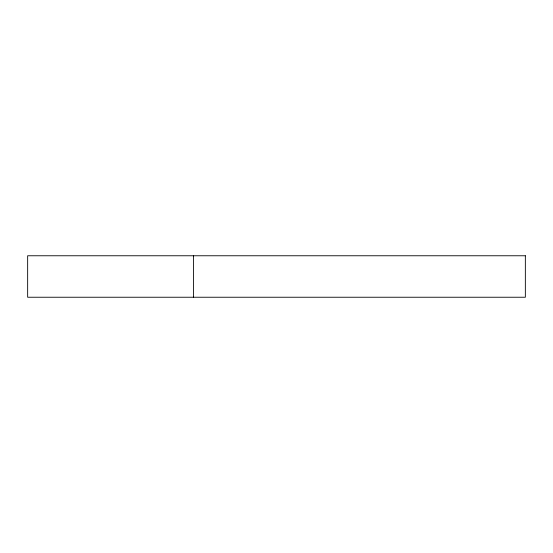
<?xml version="1.0" encoding="UTF-8"?>
<svg xmlns="http://www.w3.org/2000/svg" width="553" height="553" viewBox="0 0 553 553"><rect width="100%" height="100%" fill="white"/><g stroke="black" fill="none" stroke-linecap="round" stroke-linejoin="round"><path stroke-width="0.83" d="M193.55 255.763L193.55 297.238M525.35 255.763L27.65 255.763L27.65 297.238L525.35 297.238L525.35 255.763"/></g></svg>
